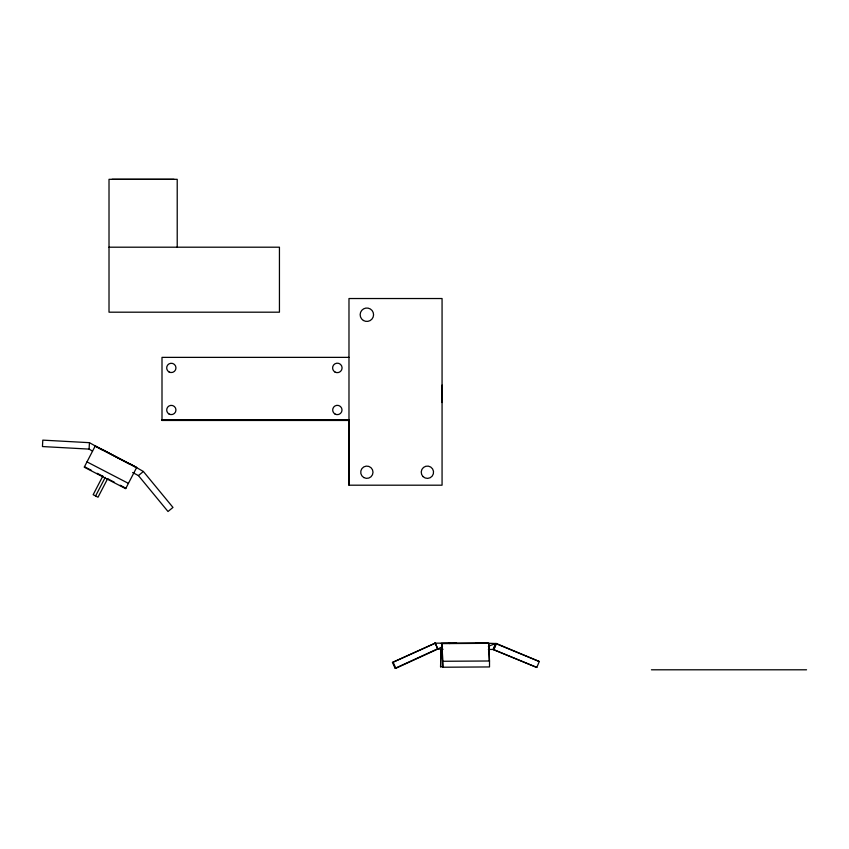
<?xml version="1.0" encoding="UTF-8"?>
<svg xmlns="http://www.w3.org/2000/svg" width="849" height="849" viewBox="0 0 849 849"><rect width="100%" height="100%" fill="white"/><g stroke="black" fill="none" stroke-linecap="round" stroke-linejoin="round"><path stroke-width="1.27" d="M348.981 485.193L348.981 298.53L442.064 298.53L442.064 485.193L348.981 485.193L348.992 419.788L162 419.788L162 420.457L348.992 420.457M442.053 402.012L442.053 385.117L442.064 386.953M440.854 649.581L440.578 666.794L443.167 666.773M440.578 666.794L441.119 649.294M89.092 449.1L89.442 442.679L42.8 440.132L42.45 446.553L89.092 449.1L92.499 451.116M493.173 649.474L495.667 643.542L496.368 643.521L539.285 661.52L536.801 667.441L493.173 649.474L536.801 667.441M493.301 649.464L495.784 643.542L488.366 646.248M493.885 649.453L496.368 643.521M102.103 449.8L89.442 442.679M102.814 476.13L93.167 494.712L98.017 497.227L107.664 478.645M95.587 495.975L105.234 477.382M129.653 464.095L102.283 449.439M112.089 179.319L174.034 179.319M138.419 475.589L143.385 471.503L172.973 507.426L168.006 511.512L138.419 475.589L132.646 472.511M435.102 643.16L437.787 649.007L442.509 646.662M448.898 643.287L449.917 643.553M392.461 662.453L435.219 643.16L437.904 648.997L395.857 668.28L395.146 668.29L392.461 662.453L435.219 643.16M395.146 668.29L437.193 649.018M479.929 643.096L480.948 643.362M539.285 661.52L495.667 643.542M449.142 643.171L480.131 642.969M441.045 643.34L456.656 643.234M476.056 643.118L487.719 643.043M442.064 643.606L488.737 643.319L489.512 660.989L489.512 666.943L442.838 667.229L442.064 643.606L442.838 667.229M442.838 661.275L489.512 660.989M109.012 247.197L279.438 247.197L279.438 312.188L109.012 312.188L109.012 179.319L177.218 179.319L177.218 247.197M348.992 357.365L162 357.376L162 420.457M434.635 643.171L449.609 643.16M651.427 669.797L806.55 669.797M488.355 649.443L493.768 649.453L496.241 643.531L479.664 642.98M437.32 649.018L443.061 649.262M95.268 445.927L136.7 467.417M86.991 461.888L128.422 483.378M84.475 466.727L91.374 470.314M97.136 473.296L102.888 476.278M107.494 478.666L114.392 482.253M120.155 485.235L125.907 488.228M129.844 463.734L143.385 471.503M393.172 662.432L395.857 668.28M489.236 660.66L488.737 643.319M442.053 402.543L442.053 400.739M95.13 446.181L84.242 467.173L125.673 488.663L136.562 467.682L95.13 446.181M363.414 320.487A6.718 6.718 0 0 0 373.571 314.83A6.718 6.718 0 0 0 363.595 308.856A6.718 6.718 0 0 0 363.414 320.487M423.025 476.597A6.176 6.176 0 0 0 433.351 473.827A6.176 6.176 0 0 0 425.784 466.271A6.176 6.176 0 0 0 423.025 476.597M363.786 477.552A6.145 6.145 0 0 0 373.008 472.224A6.145 6.145 0 0 0 363.786 466.908A6.145 6.145 0 0 0 363.786 477.552M168.993 371.936A4.648 4.648 0 0 0 175.966 367.914A4.648 4.648 0 0 0 168.993 363.881A4.648 4.648 0 0 0 168.993 371.936M169.004 414.004A4.638 4.638 0 0 0 175.955 409.993A4.638 4.638 0 0 0 169.004 405.971A4.638 4.638 0 0 0 169.004 414.004M335.005 414.036A4.68 4.68 0 0 0 342.02 409.993A4.68 4.68 0 0 0 335.005 405.939A4.68 4.68 0 0 0 335.005 414.036M334.962 372.032A4.754 4.754 0 0 0 342.094 367.914A4.754 4.754 0 0 0 334.962 363.797A4.754 4.754 0 0 0 334.962 372.032"/></g></svg>
